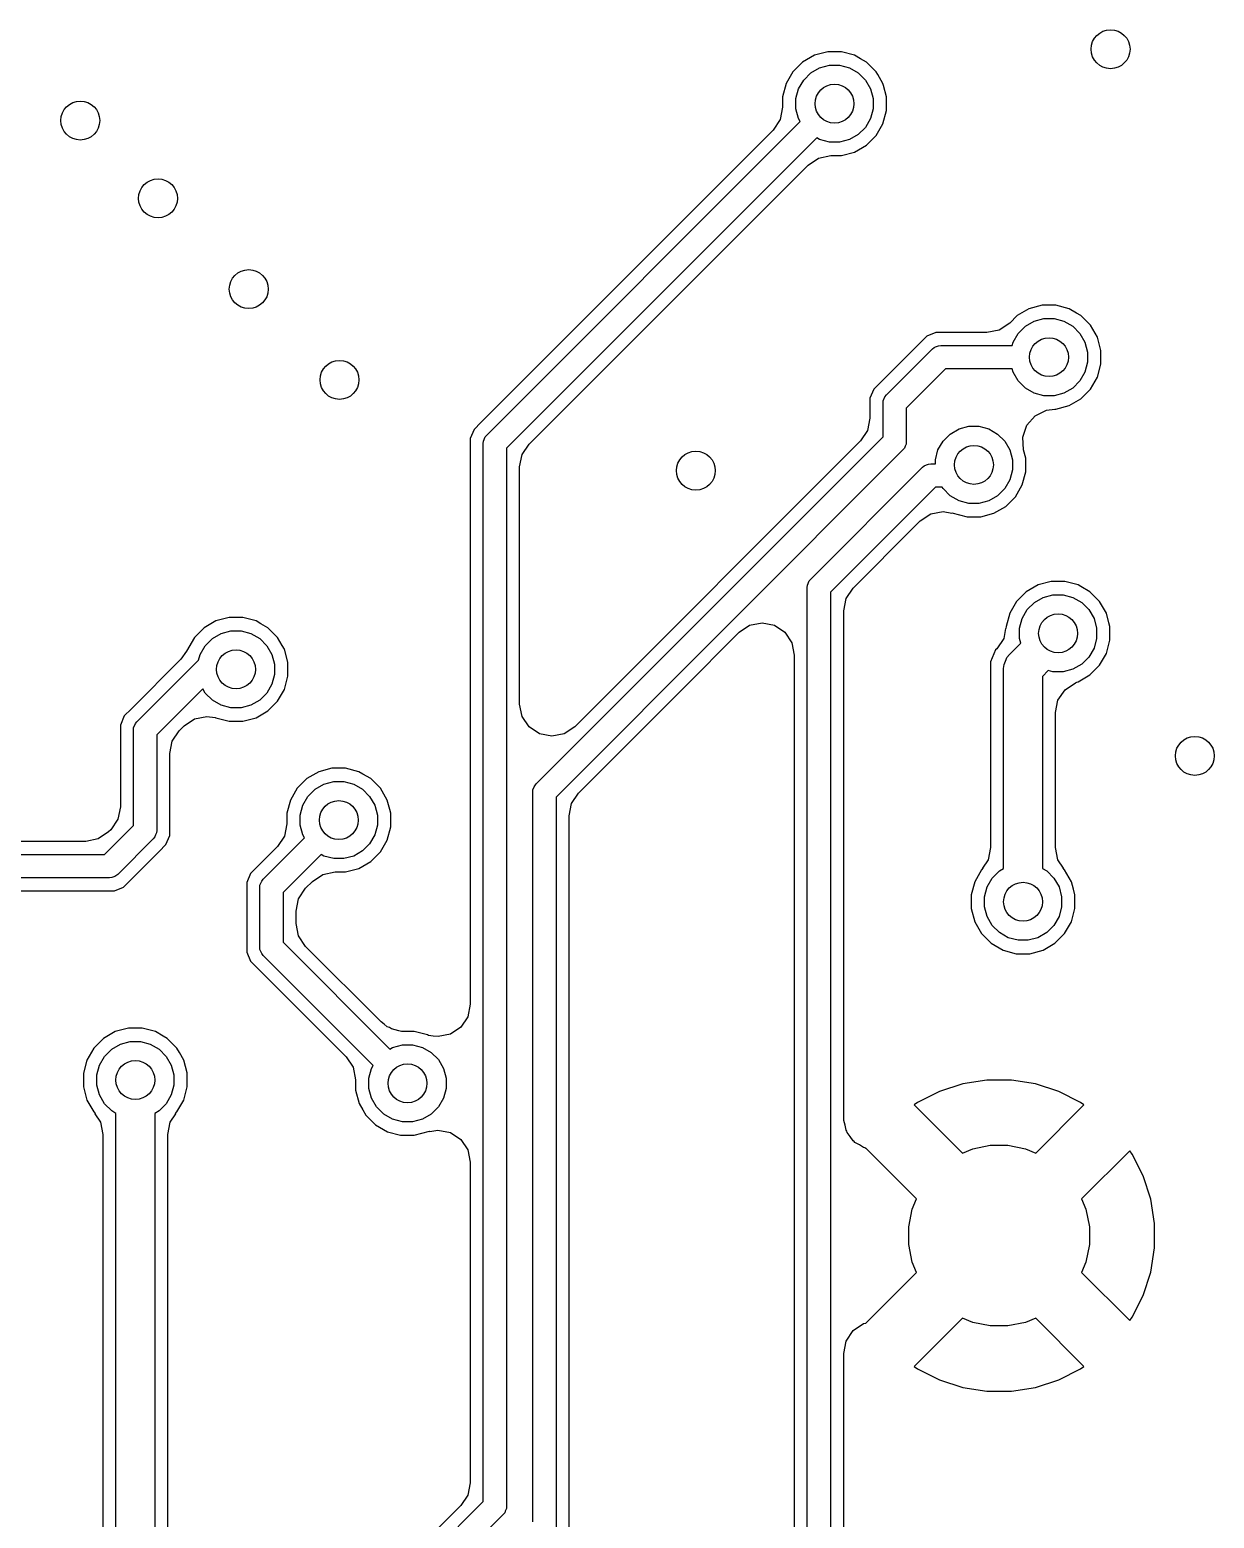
# Model space of a CAD drawing. Header units: inches. Extents: x 2.6 to 14.2, y -7.9 to -3.5.
# Drawn here: x 7.2185 to 7.5783, y -5.8177 to -5.3657 of the extents above; entities that cross this region are included whole.
import ezdxf

# ---------------------------------------------------------------- set-up
doc = ezdxf.new("R2010")
doc.units = ezdxf.units.IN
doc.header["$MEASUREMENT"] = 0
doc.layers.add('B.Cu', color=153, linetype='CONTINUOUS', true_color=0x4d7fc4)

msp = doc.modelspace()

# ---------------------------------------------------------------- linework, layer by layer
at = {"layer": 'B.Cu', "linetype": 'CONTINUOUS'}
for p, q in [((7.45688, -5.37346), (7.45328, -5.37554)), ((7.46089, -5.37239), (7.45688, -5.37346)), ((7.46504, -5.37239), (7.46089, -5.37239)), ((7.46905, -5.37346), (7.46504, -5.37239)), ((7.47084, -5.3745), (7.46905, -5.37346)), ((7.45328, -5.37554), (7.45034, -5.37848)), ((7.45577, -5.37879), (7.45844, -5.37725)), ((7.45844, -5.37725), (7.46142, -5.37645)), ((7.46142, -5.37645), (7.4645, -5.37645)), ((7.4645, -5.37645), (7.46748, -5.37725)), ((7.46748, -5.37725), (7.47015, -5.37879)), ((7.47264, -5.37554), (7.47084, -5.3745)), ((7.47558, -5.37848), (7.47264, -5.37554)), ((7.44827, -5.38207), (7.44719, -5.38608)), ((7.45034, -5.37848), (7.44827, -5.38207)), ((7.45205, -5.38364), (7.45359, -5.38097)), ((7.45359, -5.38097), (7.45577, -5.37879)), ((7.47015, -5.37879), (7.47233, -5.38097)), ((7.47233, -5.38097), (7.47387, -5.38364)), ((7.47607, -5.37934), (7.47558, -5.37848)), ((7.47765, -5.38207), (7.47607, -5.37934)), ((7.47781, -5.38266), (7.47765, -5.38207)), ((7.44719, -5.38608), (7.44719, -5.38926)), ((7.45125, -5.38662), (7.45205, -5.38364)), ((7.45125, -5.3897), (7.45125, -5.38662)), ((7.47387, -5.38364), (7.47467, -5.38662)), ((7.47467, -5.38662), (7.47467, -5.3897)), ((7.47873, -5.38608), (7.47781, -5.38266)), ((7.47873, -5.39023), (7.47873, -5.38608)), ((7.44719, -5.38926), (7.44645, -5.39301)), ((7.45205, -5.39268), (7.45125, -5.3897)), ((7.47467, -5.3897), (7.47387, -5.39268)), ((7.47765, -5.39424), (7.47873, -5.39023)), ((7.35731, -5.4888), (7.45255, -5.39355)), ((7.44645, -5.39301), (7.44432, -5.39619)), ((7.45255, -5.39355), (7.45205, -5.39268)), ((7.47233, -5.39535), (7.47015, -5.39753)), ((7.47387, -5.39268), (7.47233, -5.39535)), ((7.47558, -5.39784), (7.47765, -5.39424)), ((7.44432, -5.39619), (7.35556, -5.48495)), ((7.45757, -5.39856), (7.36335, -5.49278)), ((7.45844, -5.39907), (7.45757, -5.39856)), ((7.46142, -5.39987), (7.45844, -5.39907)), ((7.4645, -5.39987), (7.46142, -5.39987)), ((7.46748, -5.39907), (7.4645, -5.39987)), ((7.47015, -5.39753), (7.46748, -5.39907)), ((7.47264, -5.40078), (7.47558, -5.39784)), ((7.45493, -5.4068), (7.45811, -5.40467)), ((7.45811, -5.40467), (7.46186, -5.40393)), ((7.46186, -5.40393), (7.46504, -5.40393)), ((7.46504, -5.40393), (7.46905, -5.40285)), ((7.46905, -5.40285), (7.47264, -5.40078)), ((7.37018, -5.49154), (7.45493, -5.4068)), ((7.52604, -5.44936), (7.52203, -5.45043)), ((7.53019, -5.44936), (7.52604, -5.44936)), ((7.5342, -5.45043), (7.53019, -5.44936)), ((7.51619, -5.45476), (7.51301, -5.45688)), ((7.51844, -5.45251), (7.51619, -5.45476)), ((7.52203, -5.45043), (7.51844, -5.45251)), ((7.52093, -5.45576), (7.5236, -5.45421)), ((7.5236, -5.45421), (7.52658, -5.45342)), ((7.52658, -5.45342), (7.52966, -5.45342)), ((7.52966, -5.45342), (7.53264, -5.45421)), ((7.53264, -5.45421), (7.53531, -5.45576)), ((7.53649, -5.45175), (7.5342, -5.45043)), ((7.5378, -5.45251), (7.53649, -5.45175)), ((7.54074, -5.45544), (7.5378, -5.45251)), ((7.49096, -5.45877), (7.47698, -5.47275)), ((7.49372, -5.45763), (7.49096, -5.45877)), ((7.50926, -5.45763), (7.49372, -5.45763)), ((7.51301, -5.45688), (7.50926, -5.45763)), ((7.51721, -5.46061), (7.51875, -5.45794)), ((7.51875, -5.45794), (7.52093, -5.45576)), ((7.53531, -5.45576), (7.53749, -5.45794)), ((7.53749, -5.45794), (7.53903, -5.46061)), ((7.54281, -5.45904), (7.54074, -5.45544)), ((7.54389, -5.46305), (7.54281, -5.45904)), ((7.47872, -5.47661), (7.49271, -5.46262)), ((7.49271, -5.46262), (7.49324, -5.46218)), ((7.49324, -5.46218), (7.49362, -5.46203)), ((7.49362, -5.46203), (7.49452, -5.46165)), ((7.49452, -5.46165), (7.49521, -5.46158)), ((7.49521, -5.46158), (7.51695, -5.46158)), ((7.51695, -5.46158), (7.51721, -5.46061)), ((7.53903, -5.46061), (7.53983, -5.46358)), ((7.53983, -5.46358), (7.53983, -5.46667)), ((7.54389, -5.4672), (7.54389, -5.46305)), ((7.53983, -5.46667), (7.53903, -5.46965)), ((7.54281, -5.47121), (7.54389, -5.4672)), ((7.47698, -5.47275), (7.47487, -5.47486)), ((7.47698, -5.47275), (7.47698, -5.47275)), ((7.47698, -5.47275), (7.47698, -5.47275)), ((7.47698, -5.47275), (7.47698, -5.47275)), ((7.49668, -5.46867), (7.48477, -5.48058)), ((7.51695, -5.46867), (7.49668, -5.46867)), ((7.51721, -5.46965), (7.51695, -5.46867)), ((7.51875, -5.47232), (7.51721, -5.46965)), ((7.52093, -5.4745), (7.51875, -5.47232)), ((7.53749, -5.47232), (7.53531, -5.4745)), ((7.53903, -5.46965), (7.53749, -5.47232)), ((7.54074, -5.47481), (7.54281, -5.47121)), ((7.47487, -5.47486), (7.47373, -5.47762)), ((7.47775, -5.47842), (7.47828, -5.47714)), ((7.47828, -5.47714), (7.47872, -5.47661)), ((7.47828, -5.47714), (7.47828, -5.47714)), ((7.5236, -5.47604), (7.52093, -5.4745)), ((7.52658, -5.47684), (7.5236, -5.47604)), ((7.52966, -5.47684), (7.52658, -5.47684)), ((7.53264, -5.47604), (7.52966, -5.47684)), ((7.53531, -5.4745), (7.53264, -5.47604)), ((7.5378, -5.47774), (7.54074, -5.47481)), ((7.47373, -5.47762), (7.47373, -5.48364)), ((7.47769, -5.47911), (7.47775, -5.47842)), ((7.47769, -5.48934), (7.47769, -5.47911)), ((7.48477, -5.48058), (7.48477, -5.4908)), ((7.5239, -5.48292), (7.52733, -5.48123)), ((7.52733, -5.48123), (7.52987, -5.48089)), ((7.52987, -5.48089), (7.53019, -5.48089)), ((7.53019, -5.48089), (7.5342, -5.47982)), ((7.5342, -5.47982), (7.5378, -5.47774)), ((7.35556, -5.48495), (7.35345, -5.48706)), ((7.35556, -5.48495), (7.35556, -5.48495)), ((7.35556, -5.48495), (7.35556, -5.48495)), ((7.47373, -5.48364), (7.47298, -5.48739)), ((7.50079, -5.48691), (7.50377, -5.48612)), ((7.50377, -5.48612), (7.50685, -5.48612)), ((7.50685, -5.48612), (7.50983, -5.48691)), ((7.52015, -5.48942), (7.52138, -5.4858)), ((7.52138, -5.4858), (7.5239, -5.48292)), ((7.35345, -5.48706), (7.35231, -5.48982)), ((7.35231, -5.48982), (7.35231, -5.66161)), ((7.35627, -5.49131), (7.35634, -5.49062)), ((7.35634, -5.49062), (7.35687, -5.48934)), ((7.35687, -5.48934), (7.35731, -5.4888)), ((7.35687, -5.48934), (7.35687, -5.48934)), ((7.37231, -5.59471), (7.47769, -5.48934)), ((7.47086, -5.49057), (7.38405, -5.57738)), ((7.47298, -5.48739), (7.47086, -5.49057)), ((7.48477, -5.4908), (7.4847, -5.49149)), ((7.49439, -5.49331), (7.49594, -5.49064)), ((7.49594, -5.49064), (7.49812, -5.48846)), ((7.49812, -5.48846), (7.50079, -5.48691)), ((7.50983, -5.48691), (7.5125, -5.48846)), ((7.5125, -5.48846), (7.51468, -5.49064)), ((7.51468, -5.49064), (7.51622, -5.49331)), ((7.5204, -5.49323), (7.52015, -5.48942)), ((7.35627, -5.81256), (7.35627, -5.49131)), ((7.36335, -5.49278), (7.36335, -5.81403)), ((7.36731, -5.49847), (7.36806, -5.49472)), ((7.36806, -5.49472), (7.37018, -5.49154)), ((7.48373, -5.49331), (7.37835, -5.59869)), ((7.48418, -5.49277), (7.48373, -5.49331)), ((7.48444, -5.49213), (7.48418, -5.49277)), ((7.4847, -5.49149), (7.48444, -5.49213)), ((7.4936, -5.49628), (7.49439, -5.49331)), ((7.51622, -5.49331), (7.51702, -5.49628)), ((7.52107, -5.49575), (7.5204, -5.49323)), ((7.36731, -5.57045), (7.36731, -5.49847)), ((7.45573, -5.5325), (7.48967, -5.49856)), ((7.48967, -5.49856), (7.49021, -5.49812)), ((7.49021, -5.49812), (7.49086, -5.49785)), ((7.49086, -5.49785), (7.49149, -5.49759)), ((7.49149, -5.49759), (7.49218, -5.49752)), ((7.49218, -5.49752), (7.4936, -5.49752)), ((7.4936, -5.49752), (7.4936, -5.49628)), ((7.51702, -5.49937), (7.51622, -5.50235)), ((7.51702, -5.49628), (7.51702, -5.49937)), ((7.52, -5.50391), (7.52107, -5.4999)), ((7.52107, -5.4999), (7.52107, -5.49575)), ((7.52107, -5.49575), (7.52107, -5.49575)), ((7.49365, -5.50461), (7.46178, -5.53648)), ((7.4957, -5.50461), (7.49365, -5.50461)), ((7.49594, -5.50502), (7.4957, -5.50461)), ((7.51622, -5.50235), (7.51468, -5.50502)), ((7.51792, -5.50751), (7.52, -5.50391)), ((7.49812, -5.5072), (7.49594, -5.50502)), ((7.50079, -5.50874), (7.49812, -5.5072)), ((7.50377, -5.50954), (7.50079, -5.50874)), ((7.50983, -5.50874), (7.50685, -5.50954)), ((7.5125, -5.5072), (7.50983, -5.50874)), ((7.51468, -5.50502), (7.5125, -5.5072)), ((7.51499, -5.51044), (7.51792, -5.50751)), ((7.48901, -5.51484), (7.49219, -5.51272)), ((7.49219, -5.51272), (7.49594, -5.51197)), ((7.49594, -5.51197), (7.49856, -5.51249)), ((7.49856, -5.51249), (7.4986, -5.51235)), ((7.4986, -5.51235), (7.50323, -5.51359)), ((7.50323, -5.51359), (7.50738, -5.51359)), ((7.50685, -5.50954), (7.50377, -5.50954)), ((7.50738, -5.51359), (7.51139, -5.51252)), ((7.51139, -5.51252), (7.51499, -5.51044)), ((7.46861, -5.53524), (7.48706, -5.51679)), ((7.48706, -5.51679), (7.48901, -5.51484)), ((7.45469, -5.53501), (7.45476, -5.53432)), ((7.45469, -5.98816), (7.45469, -5.53501)), ((7.45476, -5.53432), (7.45529, -5.53304)), ((7.45529, -5.53304), (7.45573, -5.5325)), ((7.45529, -5.53304), (7.45529, -5.53304)), ((7.46648, -5.53842), (7.46861, -5.53524)), ((7.52479, -5.53429), (7.52119, -5.53637)), ((7.5288, -5.53322), (7.52479, -5.53429)), ((7.53295, -5.53322), (7.5288, -5.53322)), ((7.53696, -5.53429), (7.53295, -5.53322)), ((7.53781, -5.53478), (7.53696, -5.53429)), ((7.54056, -5.53637), (7.53781, -5.53478)), ((7.46178, -5.53648), (7.46178, -5.98669)), ((7.46574, -5.54218), (7.46648, -5.53842)), ((7.51826, -5.5393), (7.51618, -5.5429)), ((7.52119, -5.53637), (7.51826, -5.5393)), ((7.5215, -5.54179), (7.52369, -5.53961)), ((7.52369, -5.53961), (7.52636, -5.53807)), ((7.52636, -5.53807), (7.52933, -5.53727)), ((7.52933, -5.53727), (7.53242, -5.53727)), ((7.53242, -5.53727), (7.5354, -5.53807)), ((7.5354, -5.53807), (7.53807, -5.53961)), ((7.53807, -5.53961), (7.54025, -5.54179)), ((7.54349, -5.5393), (7.54056, -5.53637)), ((7.54409, -5.54033), (7.54349, -5.5393)), ((7.54557, -5.5429), (7.54409, -5.54033)), ((7.27505, -5.54522), (7.27146, -5.5473)), ((7.27906, -5.54415), (7.27505, -5.54522)), ((7.28321, -5.54415), (7.27906, -5.54415)), ((7.28722, -5.54522), (7.28321, -5.54415)), ((7.28868, -5.54607), (7.28722, -5.54522)), ((7.46574, -5.6284), (7.46574, -5.54218)), ((7.51618, -5.5429), (7.51511, -5.54691)), ((7.51917, -5.54744), (7.51996, -5.54446)), ((7.51996, -5.54446), (7.5215, -5.54179)), ((7.54025, -5.54179), (7.54179, -5.54446)), ((7.54179, -5.54446), (7.54259, -5.54744)), ((7.54634, -5.54577), (7.54557, -5.5429)), ((7.27146, -5.5473), (7.26852, -5.55024)), ((7.27395, -5.55055), (7.27662, -5.54901)), ((7.27662, -5.54901), (7.2796, -5.54821)), ((7.2796, -5.54821), (7.28268, -5.54821)), ((7.28268, -5.54821), (7.28566, -5.54901)), ((7.28566, -5.54901), (7.28833, -5.55055)), ((7.29082, -5.5473), (7.28868, -5.54607)), ((7.29376, -5.55024), (7.29082, -5.5473)), ((7.41663, -5.566), (7.434, -5.54864)), ((7.434, -5.54864), (7.43718, -5.54651)), ((7.43718, -5.54651), (7.44093, -5.54577)), ((7.44093, -5.54577), (7.44469, -5.54651)), ((7.44469, -5.54651), (7.44787, -5.54864)), ((7.44787, -5.54864), (7.44999, -5.55182)), ((7.51495, -5.54754), (7.51436, -5.5505)), ((7.51502, -5.54755), (7.51495, -5.54754)), ((7.51511, -5.54691), (7.51502, -5.54755)), ((7.51917, -5.55053), (7.51917, -5.54744)), ((7.54259, -5.54744), (7.54259, -5.55053)), ((7.54664, -5.54691), (7.54634, -5.54577)), ((7.54664, -5.55106), (7.54664, -5.54691)), ((7.26605, -5.55435), (7.2644, -5.55682)), ((7.26612, -5.55439), (7.26605, -5.55435)), ((7.26852, -5.55024), (7.26612, -5.55439)), ((7.27023, -5.5554), (7.27177, -5.55273)), ((7.27177, -5.55273), (7.27395, -5.55055)), ((7.28833, -5.55055), (7.29051, -5.55273)), ((7.29051, -5.55273), (7.29205, -5.5554)), ((7.29516, -5.55267), (7.29376, -5.55024)), ((7.29583, -5.55383), (7.29516, -5.55267)), ((7.29688, -5.55776), (7.29583, -5.55383)), ((7.44999, -5.55182), (7.45074, -5.55557)), ((7.51188, -5.55403), (7.51038, -5.55765)), ((7.51224, -5.55368), (7.51188, -5.55403)), ((7.51188, -5.55403), (7.51188, -5.55403)), ((7.51436, -5.5505), (7.51224, -5.55368)), ((7.51607, -5.55544), (7.51955, -5.55196)), ((7.51955, -5.55196), (7.51917, -5.55053)), ((7.54179, -5.5535), (7.54025, -5.55617)), ((7.54259, -5.55053), (7.54179, -5.5535)), ((7.54557, -5.55507), (7.54664, -5.55106)), ((7.2644, -5.55682), (7.24926, -5.57196)), ((7.25101, -5.57581), (7.2694, -5.55741)), ((7.2694, -5.55741), (7.26977, -5.55712)), ((7.26977, -5.55712), (7.27023, -5.5554)), ((7.29205, -5.5554), (7.29285, -5.55838)), ((7.29285, -5.55838), (7.29285, -5.56146)), ((7.29691, -5.55784), (7.29688, -5.55776)), ((7.29691, -5.56199), (7.29691, -5.55784)), ((7.45074, -5.55557), (7.45074, -5.98965)), ((7.51038, -5.55765), (7.51038, -5.61398)), ((7.51434, -5.55961), (7.51445, -5.55846)), ((7.51445, -5.55846), (7.51508, -5.55695)), ((7.51508, -5.55695), (7.51533, -5.55633)), ((7.51533, -5.55633), (7.51607, -5.55544)), ((7.53807, -5.55835), (7.5354, -5.5599)), ((7.54025, -5.55617), (7.53807, -5.55835)), ((7.54056, -5.5616), (7.54349, -5.55867)), ((7.54349, -5.55867), (7.54557, -5.55507)), ((7.29285, -5.56146), (7.29205, -5.56444)), ((7.29583, -5.566), (7.29691, -5.56199)), ((7.51434, -5.62037), (7.51434, -5.55961)), ((7.5279, -5.56031), (7.52615, -5.56206)), ((7.52615, -5.56206), (7.52615, -5.62037)), ((7.52933, -5.56069), (7.5279, -5.56031)), ((7.53242, -5.56069), (7.52933, -5.56069)), ((7.5354, -5.5599), (7.53242, -5.56069)), ((7.53696, -5.56368), (7.54056, -5.5616)), ((7.27102, -5.56582), (7.25706, -5.57978)), ((7.27177, -5.56711), (7.27102, -5.56582)), ((7.27395, -5.56929), (7.27177, -5.56711)), ((7.29051, -5.56711), (7.28833, -5.56929)), ((7.29205, -5.56444), (7.29051, -5.56711)), ((7.29376, -5.5696), (7.29583, -5.566)), ((7.38518, -5.59746), (7.41663, -5.566)), ((7.53085, -5.56928), (7.53298, -5.5661)), ((7.53298, -5.5661), (7.53616, -5.56398)), ((7.53616, -5.56398), (7.53657, -5.56384)), ((7.53657, -5.56384), (7.53696, -5.56368)), ((7.53696, -5.56368), (7.53696, -5.56368)), ((7.53696, -5.56368), (7.53696, -5.56368)), ((7.24926, -5.57196), (7.24715, -5.57407)), ((7.24926, -5.57196), (7.24926, -5.57196)), ((7.24926, -5.57196), (7.24926, -5.57196)), ((7.24926, -5.57196), (7.24926, -5.57196)), ((7.27662, -5.57083), (7.27395, -5.56929)), ((7.2796, -5.57163), (7.27662, -5.57083)), ((7.28268, -5.57163), (7.2796, -5.57163)), ((7.28566, -5.57083), (7.28268, -5.57163)), ((7.28833, -5.56929), (7.28566, -5.57083)), ((7.29082, -5.57253), (7.29376, -5.5696)), ((7.36806, -5.5742), (7.36731, -5.57045)), ((7.53011, -5.57304), (7.53085, -5.56928)), ((7.24715, -5.57407), (7.24601, -5.57682)), ((7.24601, -5.57682), (7.24601, -5.60166)), ((7.25004, -5.57762), (7.25057, -5.57635)), ((7.25057, -5.57635), (7.25101, -5.57581)), ((7.25057, -5.57635), (7.25057, -5.57635)), ((7.26535, -5.57709), (7.26853, -5.57496)), ((7.26853, -5.57496), (7.27228, -5.57421)), ((7.27228, -5.57421), (7.27482, -5.57455)), ((7.27482, -5.57455), (7.27505, -5.57461)), ((7.27505, -5.57461), (7.27505, -5.57461)), ((7.27505, -5.57461), (7.27906, -5.57569)), ((7.27906, -5.57569), (7.27906, -5.57569)), ((7.27906, -5.57569), (7.28321, -5.57569)), ((7.28321, -5.57569), (7.28722, -5.57461)), ((7.28722, -5.57461), (7.29082, -5.57253)), ((7.37018, -5.57738), (7.36806, -5.5742)), ((7.53011, -5.61398), (7.53011, -5.57304)), ((7.24997, -5.57832), (7.25004, -5.57762)), ((7.24997, -5.60736), (7.24997, -5.57832)), ((7.25706, -5.57978), (7.25706, -5.60883)), ((7.26176, -5.58173), (7.26388, -5.57855)), ((7.26388, -5.57855), (7.26535, -5.57709)), ((7.37336, -5.5795), (7.37018, -5.57738)), ((7.37711, -5.58025), (7.37336, -5.5795)), ((7.38087, -5.5795), (7.37711, -5.58025)), ((7.38405, -5.57738), (7.38087, -5.5795)), ((7.26101, -5.58548), (7.26176, -5.58173)), ((7.26101, -5.61032), (7.26101, -5.58548)), ((7.31029, -5.58991), (7.30628, -5.59098)), ((7.31445, -5.58991), (7.31029, -5.58991)), ((7.31846, -5.59098), (7.31445, -5.58991)), ((7.30269, -5.59306), (7.29975, -5.596)), ((7.30628, -5.59098), (7.30269, -5.59306)), ((7.30518, -5.59631), (7.30785, -5.59477)), ((7.30785, -5.59477), (7.31083, -5.59397)), ((7.31083, -5.59397), (7.31391, -5.59397)), ((7.31391, -5.59397), (7.31689, -5.59477)), ((7.31689, -5.59477), (7.31956, -5.59631)), ((7.31967, -5.59169), (7.31846, -5.59098)), ((7.32205, -5.59306), (7.31967, -5.59169)), ((7.32499, -5.596), (7.32205, -5.59306)), ((7.37187, -5.59525), (7.37231, -5.59471)), ((7.29975, -5.596), (7.29768, -5.59959)), ((7.30146, -5.60116), (7.303, -5.59849)), ((7.303, -5.59849), (7.30518, -5.59631)), ((7.31956, -5.59631), (7.32174, -5.59849)), ((7.32174, -5.59849), (7.32328, -5.60116)), ((7.32601, -5.59777), (7.32499, -5.596)), ((7.32706, -5.59959), (7.32601, -5.59777)), ((7.37127, -5.59722), (7.37134, -5.59653)), ((7.37127, -5.81878), (7.37127, -5.59722)), ((7.37134, -5.59653), (7.37174, -5.59556)), ((7.37174, -5.59556), (7.37187, -5.59525)), ((7.37835, -5.59869), (7.37835, -5.82025)), ((7.38306, -5.60064), (7.38518, -5.59746)), ((7.24601, -5.60166), (7.24527, -5.60541)), ((7.29768, -5.59959), (7.2966, -5.6036)), ((7.2966, -5.6036), (7.2966, -5.60678)), ((7.30066, -5.60414), (7.30146, -5.60116)), ((7.32328, -5.60116), (7.32408, -5.60414)), ((7.32783, -5.60246), (7.32706, -5.59959)), ((7.32814, -5.6036), (7.32783, -5.60246)), ((7.32814, -5.60775), (7.32814, -5.6036)), ((7.38231, -5.60439), (7.38306, -5.60064)), ((7.24122, -5.61611), (7.24997, -5.60736)), ((7.24527, -5.60541), (7.24314, -5.60859)), ((7.2966, -5.60678), (7.29586, -5.61053)), ((7.30066, -5.60722), (7.30066, -5.60414)), ((7.30146, -5.6102), (7.30066, -5.60722)), ((7.32408, -5.60722), (7.32328, -5.6102)), ((7.32408, -5.60414), (7.32408, -5.60722)), ((7.32706, -5.61176), (7.32814, -5.60775)), ((7.38231, -5.82174), (7.38231, -5.60439)), ((7.23552, -5.61215), (6.61612, -5.61215)), ((7.23927, -5.61141), (7.23552, -5.61215)), ((7.24245, -5.60928), (7.23927, -5.61141)), ((7.24314, -5.60859), (7.24245, -5.60928)), ((7.25602, -5.61133), (7.24519, -5.62216)), ((7.25646, -5.6108), (7.25602, -5.61133)), ((7.25673, -5.61014), (7.25646, -5.6108)), ((7.25699, -5.60952), (7.25673, -5.61014)), ((7.25706, -5.60883), (7.25699, -5.60952)), ((7.25776, -5.61519), (7.25987, -5.61308)), ((7.25987, -5.61308), (7.26101, -5.61032)), ((7.28939, -5.62364), (7.30196, -5.61107)), ((7.29586, -5.61053), (7.29373, -5.61371)), ((7.30196, -5.61107), (7.30146, -5.6102)), ((7.32174, -5.61287), (7.31956, -5.61505)), ((7.32328, -5.6102), (7.32174, -5.61287)), ((7.32499, -5.61536), (7.32706, -5.61176)), ((6.60194, -5.61611), (7.24122, -5.61611)), ((7.24904, -5.6239), (7.25776, -5.61519)), ((7.25776, -5.61519), (7.25776, -5.61519)), ((7.29373, -5.61371), (7.28765, -5.61979)), ((7.30697, -5.61608), (7.29544, -5.62762)), ((7.30785, -5.61659), (7.30697, -5.61608)), ((7.31083, -5.61739), (7.30785, -5.61659)), ((7.31391, -5.61739), (7.31083, -5.61739)), ((7.31689, -5.61659), (7.31391, -5.61739)), ((7.31956, -5.61505), (7.31689, -5.61659)), ((7.32205, -5.61829), (7.32499, -5.61536)), ((7.51038, -5.61398), (7.50964, -5.61773)), ((7.53085, -5.61773), (7.53011, -5.61398)), ((7.28554, -5.6219), (7.2844, -5.62466)), ((7.28765, -5.61979), (7.28554, -5.6219)), ((7.28765, -5.61979), (7.28765, -5.61979)), ((7.28765, -5.61979), (7.28765, -5.61979)), ((7.30752, -5.62219), (7.31127, -5.62144)), ((7.31127, -5.62144), (7.31445, -5.62144)), ((7.31445, -5.62144), (7.31846, -5.62037)), ((7.31846, -5.62037), (7.32205, -5.61829)), ((7.50763, -5.6208), (7.50555, -5.62439)), ((7.50802, -5.62029), (7.50763, -5.6208)), ((7.50964, -5.61773), (7.50796, -5.62024)), ((7.50796, -5.62024), (7.50802, -5.62029)), ((7.51087, -5.62329), (7.51305, -5.62111)), ((7.51305, -5.62111), (7.51434, -5.62037)), ((7.52615, -5.62037), (7.52743, -5.62111)), ((7.52743, -5.62111), (7.52961, -5.62329)), ((7.53253, -5.62024), (7.53085, -5.61773)), ((7.53247, -5.62029), (7.53253, -5.62024)), ((7.53286, -5.6208), (7.53247, -5.62029)), ((7.53494, -5.62439), (7.53286, -5.6208)), ((7.24269, -5.6232), (6.60341, -5.6232)), ((7.24338, -5.62313), (7.24269, -5.6232)), ((7.24428, -5.62276), (7.24338, -5.62313)), ((7.24418, -5.62715), (7.24693, -5.62601)), ((7.24465, -5.6226), (7.24428, -5.62276)), ((7.24519, -5.62216), (7.24465, -5.6226)), ((7.24693, -5.62601), (7.24904, -5.6239)), ((7.24904, -5.6239), (7.24904, -5.6239)), ((7.2844, -5.62466), (7.2844, -5.64575)), ((7.28835, -5.62615), (7.28842, -5.62546)), ((7.28835, -5.64426), (7.28835, -5.62615)), ((7.28842, -5.62546), (7.28895, -5.62418)), ((7.28895, -5.62418), (7.28939, -5.62364)), ((7.28895, -5.62418), (7.28895, -5.62418)), ((7.30014, -5.62956), (7.30227, -5.62638)), ((7.30227, -5.62638), (7.30434, -5.62432)), ((7.30434, -5.62432), (7.30752, -5.62219)), ((7.50555, -5.62439), (7.50448, -5.6284)), ((7.50853, -5.62894), (7.50933, -5.62596)), ((7.50933, -5.62596), (7.51087, -5.62329)), ((7.52961, -5.62329), (7.53116, -5.62596)), ((7.53116, -5.62596), (7.53195, -5.62894)), ((7.53554, -5.62664), (7.53494, -5.62439)), ((7.53601, -5.6284), (7.53554, -5.62664)), ((6.79656, -5.62715), (7.24418, -5.62715)), ((7.24418, -5.62715), (7.24418, -5.62715)), ((7.24418, -5.62715), (7.24418, -5.62715)), ((7.29544, -5.62762), (7.29544, -5.64279)), ((7.2994, -5.63332), (7.30014, -5.62956)), ((7.46574, -5.69609), (7.46574, -5.6284)), ((7.50448, -5.6284), (7.50448, -5.63256)), ((7.50853, -5.63202), (7.50853, -5.62894)), ((7.53195, -5.62894), (7.53195, -5.63202)), ((7.53601, -5.63256), (7.53601, -5.6284)), ((7.2994, -5.63709), (7.2994, -5.63332)), ((7.50448, -5.63256), (7.50555, -5.63657)), ((7.50933, -5.635), (7.50853, -5.63202)), ((7.51087, -5.63767), (7.50933, -5.635)), ((7.53116, -5.635), (7.52961, -5.63767)), ((7.53195, -5.63202), (7.53116, -5.635)), ((7.53494, -5.63657), (7.53601, -5.63256)), ((7.30014, -5.64084), (7.2994, -5.63709)), ((7.50555, -5.63657), (7.50555, -5.63657)), ((7.50555, -5.63657), (7.50763, -5.64016)), ((7.50763, -5.64016), (7.51056, -5.6431)), ((7.51305, -5.63985), (7.51087, -5.63767)), ((7.51572, -5.64139), (7.51305, -5.63985)), ((7.52743, -5.63985), (7.52476, -5.64139)), ((7.52961, -5.63767), (7.52743, -5.63985)), ((7.52993, -5.6431), (7.53286, -5.64016)), ((7.53286, -5.64016), (7.53494, -5.63657)), ((7.28842, -5.64495), (7.28835, -5.64426)), ((7.29544, -5.64279), (7.32784, -5.67519)), ((7.30227, -5.64403), (7.30014, -5.64084)), ((7.3252, -5.66696), (7.30227, -5.64403)), ((7.51056, -5.6431), (7.51416, -5.64517)), ((7.5187, -5.64219), (7.51572, -5.64139)), ((7.52179, -5.64219), (7.5187, -5.64219)), ((7.52476, -5.64139), (7.52179, -5.64219)), ((7.52633, -5.64517), (7.52993, -5.6431)), ((7.2844, -5.64575), (7.28554, -5.64851)), ((7.28554, -5.64851), (7.28554, -5.64851)), ((7.28554, -5.64851), (7.28554, -5.64851)), ((7.28554, -5.64851), (7.28765, -5.65062)), ((7.28875, -5.64575), (7.28842, -5.64495)), ((7.28895, -5.64623), (7.28875, -5.64575)), ((7.28939, -5.64677), (7.28895, -5.64623)), ((7.32283, -5.6802), (7.28939, -5.64677)), ((7.51416, -5.64517), (7.51817, -5.64625)), ((7.51817, -5.64625), (7.52232, -5.64625)), ((7.52232, -5.64625), (7.52633, -5.64517)), ((7.28765, -5.65062), (7.28765, -5.65062)), ((7.28765, -5.65062), (7.3146, -5.67757)), ((7.35231, -5.66161), (7.35157, -5.66537)), ((7.32619, -5.66762), (7.3252, -5.66696)), ((7.35157, -5.66537), (7.34944, -5.66855)), ((7.24447, -5.66992), (7.24088, -5.672)), ((7.24848, -5.66885), (7.24447, -5.66992)), ((7.25264, -5.66885), (7.24848, -5.66885)), ((7.25665, -5.66992), (7.25264, -5.66885)), ((7.25904, -5.6713), (7.25665, -5.66992)), ((7.26024, -5.672), (7.25904, -5.6713)), ((7.32706, -5.66841), (7.32619, -5.66762)), ((7.32776, -5.66867), (7.32706, -5.66841)), ((7.32838, -5.66909), (7.32776, -5.66867)), ((7.32954, -5.66932), (7.32838, -5.66909)), ((7.33065, -5.66972), (7.32954, -5.66932)), ((7.33139, -5.66983), (7.33065, -5.66972)), ((7.33531, -5.66983), (7.33139, -5.66983)), ((7.33932, -5.67091), (7.33531, -5.66983)), ((7.33965, -5.67109), (7.33932, -5.67091)), ((7.34103, -5.6713), (7.33965, -5.67109)), ((7.34251, -5.67142), (7.34103, -5.6713)), ((7.34626, -5.67067), (7.34251, -5.67142)), ((7.34944, -5.66855), (7.34626, -5.67067)), ((7.23794, -5.67493), (7.23587, -5.67853)), ((7.24088, -5.672), (7.23794, -5.67493)), ((7.24119, -5.67742), (7.24337, -5.67524)), ((7.24337, -5.67524), (7.24604, -5.6737)), ((7.24604, -5.6737), (7.24902, -5.6729)), ((7.24902, -5.6729), (7.2521, -5.6729)), ((7.2521, -5.6729), (7.25508, -5.6737)), ((7.25508, -5.6737), (7.25775, -5.67524)), ((7.25775, -5.67524), (7.25993, -5.67742)), ((7.26318, -5.67493), (7.26024, -5.672)), ((7.26396, -5.67628), (7.26318, -5.67493)), ((7.26525, -5.67853), (7.26396, -5.67628)), ((7.32784, -5.67519), (7.32872, -5.67469)), ((7.32872, -5.67469), (7.3317, -5.67389)), ((7.3317, -5.67389), (7.33478, -5.67389)), ((7.33478, -5.67389), (7.33776, -5.67469)), ((7.33776, -5.67469), (7.34043, -5.67623)), ((7.34043, -5.67623), (7.34261, -5.67841)), ((7.23587, -5.67853), (7.23479, -5.68254)), ((7.23885, -5.68307), (7.23965, -5.68009)), ((7.23965, -5.68009), (7.24119, -5.67742)), ((7.25993, -5.67742), (7.26147, -5.68009)), ((7.26147, -5.68009), (7.26227, -5.68307)), ((7.26628, -5.68238), (7.26525, -5.67853)), ((7.3146, -5.67757), (7.31672, -5.68075)), ((7.31672, -5.68075), (7.31747, -5.6845)), ((7.32232, -5.68108), (7.32283, -5.6802)), ((7.34261, -5.67841), (7.34415, -5.68108)), ((7.23479, -5.68254), (7.23479, -5.68669)), ((7.23885, -5.68616), (7.23885, -5.68307)), ((7.26227, -5.68307), (7.26227, -5.68616)), ((7.26633, -5.68254), (7.26628, -5.68238)), ((7.26633, -5.68669), (7.26633, -5.68254)), ((7.31747, -5.6845), (7.31747, -5.68767)), ((7.32153, -5.68406), (7.32232, -5.68108)), ((7.32153, -5.68714), (7.32153, -5.68406)), ((7.34415, -5.68108), (7.34495, -5.68406)), ((7.34495, -5.68406), (7.34495, -5.68714)), ((7.50924, -5.68461), (7.5019, -5.68578)), ((7.51668, -5.68461), (7.50924, -5.68461)), ((7.50924, -5.68461), (7.50924, -5.68461)), ((7.52402, -5.68578), (7.51668, -5.68461)), ((7.51668, -5.68461), (7.51668, -5.68461)), ((7.23479, -5.68669), (7.23587, -5.6907)), ((7.23965, -5.68913), (7.23885, -5.68616)), ((7.24119, -5.6918), (7.23965, -5.68913)), ((7.26147, -5.68913), (7.25993, -5.6918)), ((7.26227, -5.68616), (7.26147, -5.68913)), ((7.26525, -5.6907), (7.26633, -5.68669)), ((7.31747, -5.68767), (7.31854, -5.69169)), ((7.32232, -5.69012), (7.32153, -5.68714)), ((7.34495, -5.68714), (7.34415, -5.69012)), ((7.49483, -5.68808), (7.4882, -5.69145)), ((7.5019, -5.68578), (7.49483, -5.68808)), ((7.49483, -5.68808), (7.49483, -5.68808)), ((7.5019, -5.68578), (7.5019, -5.68578)), ((7.5311, -5.68808), (7.52402, -5.68578)), ((7.53772, -5.69145), (7.5311, -5.68808)), ((7.5311, -5.68808), (7.5311, -5.68808)), ((7.23587, -5.6907), (7.23794, -5.6943)), ((7.23794, -5.6943), (7.23833, -5.69481)), ((7.24337, -5.69399), (7.24119, -5.6918)), ((7.24465, -5.69473), (7.24337, -5.69399)), ((7.25775, -5.69399), (7.25647, -5.69473)), ((7.25993, -5.6918), (7.25775, -5.69399)), ((7.26279, -5.69481), (7.26318, -5.6943)), ((7.26318, -5.6943), (7.26525, -5.6907)), ((7.26318, -5.6943), (7.26318, -5.6943)), ((7.31854, -5.69169), (7.31969, -5.69367)), ((7.31969, -5.69367), (7.32062, -5.69528)), ((7.32387, -5.69279), (7.32232, -5.69012)), ((7.32605, -5.69497), (7.32387, -5.69279)), ((7.34261, -5.69279), (7.34043, -5.69497)), ((7.34415, -5.69012), (7.34261, -5.69279)), ((7.4882, -5.69145), (7.4872, -5.69218)), ((7.4872, -5.69218), (7.50181, -5.70679)), ((7.4882, -5.69145), (7.4882, -5.69145)), ((7.52411, -5.70679), (7.53872, -5.69218)), ((7.53872, -5.69218), (7.53772, -5.69145)), ((7.53772, -5.69145), (7.53772, -5.69145)), ((7.53872, -5.69218), (7.53872, -5.69218)), ((7.23833, -5.69481), (7.23827, -5.69485)), ((7.23827, -5.69485), (7.23995, -5.69736)), ((7.23995, -5.69736), (7.2407, -5.70111)), ((7.24465, -6.13748), (7.24465, -5.69473)), ((7.25647, -5.69473), (7.25647, -6.13992)), ((7.26042, -5.70111), (7.26117, -5.69736)), ((7.26117, -5.69736), (7.26284, -5.69485)), ((7.26284, -5.69485), (7.26279, -5.69481)), ((7.32062, -5.69528), (7.32356, -5.69822)), ((7.32356, -5.69822), (7.32715, -5.70029)), ((7.32872, -5.69651), (7.32605, -5.69497)), ((7.3317, -5.69731), (7.32872, -5.69651)), ((7.33478, -5.69731), (7.3317, -5.69731)), ((7.33776, -5.69651), (7.33478, -5.69731)), ((7.34043, -5.69497), (7.33776, -5.69651)), ((7.46577, -5.69686), (7.46574, -5.69609)), ((7.46618, -5.69833), (7.46577, -5.69686)), ((7.46648, -5.69984), (7.46618, -5.69833)), ((7.2407, -5.70111), (7.2407, -6.13178)), ((7.26042, -5.87915), (7.26042, -5.70111)), ((7.32715, -5.70029), (7.33116, -5.70137)), ((7.33116, -5.70137), (7.33531, -5.70137)), ((7.33531, -5.70137), (7.33994, -5.70013)), ((7.33994, -5.70013), (7.33999, -5.70028)), ((7.33999, -5.70028), (7.3425, -5.69978)), ((7.3425, -5.69978), (7.34625, -5.70052)), ((7.34625, -5.70052), (7.34943, -5.70264)), ((7.34943, -5.70264), (7.35156, -5.70582)), ((7.4667, -5.70016), (7.46648, -5.69984)), ((7.46681, -5.70054), (7.4667, -5.70016)), ((7.46776, -5.70174), (7.46681, -5.70054)), ((7.46861, -5.70302), (7.46776, -5.70174)), ((7.46893, -5.70323), (7.46861, -5.70302)), ((7.46917, -5.70354), (7.46893, -5.70323)), ((7.35156, -5.70582), (7.35231, -5.70957)), ((7.47051, -5.70429), (7.46917, -5.70354)), ((7.47179, -5.70514), (7.47051, -5.70429)), ((7.47217, -5.70522), (7.47179, -5.70514)), ((7.47251, -5.70541), (7.47217, -5.70522)), ((7.4726, -5.70542), (7.47251, -5.70541)), ((7.48789, -5.72071), (7.4726, -5.70542)), ((7.50181, -5.70679), (7.50496, -5.70549)), ((7.50496, -5.70549), (7.51026, -5.70443)), ((7.51026, -5.70443), (7.51566, -5.70443)), ((7.51566, -5.70443), (7.52096, -5.70549)), ((7.52096, -5.70549), (7.52411, -5.70679)), ((7.55264, -5.7061), (7.53803, -5.72071)), ((7.55337, -5.7071), (7.55264, -5.7061)), ((7.55674, -5.71372), (7.55337, -5.7071)), ((7.55337, -5.7071), (7.55337, -5.7071)), ((7.35231, -5.70957), (7.35231, -5.80686)), ((7.55904, -5.7208), (7.55674, -5.71372)), ((7.55674, -5.71372), (7.55674, -5.71372)), ((7.48659, -5.72386), (7.48789, -5.72071)), ((7.53803, -5.72071), (7.53933, -5.72386)), ((7.56021, -5.72814), (7.55904, -5.7208)), ((7.55904, -5.7208), (7.55904, -5.7208)), ((7.48553, -5.72916), (7.48659, -5.72386)), ((7.53933, -5.72386), (7.54039, -5.72916)), ((7.48553, -5.73456), (7.48553, -5.72916)), ((7.54039, -5.72916), (7.54039, -5.73456)), ((7.56021, -5.72814), (7.56021, -5.72814)), ((7.56021, -5.72875), (7.56021, -5.72814)), ((7.56021, -5.73558), (7.56021, -5.72875)), ((7.48659, -5.73986), (7.48553, -5.73456)), ((7.54039, -5.73456), (7.53933, -5.73986)), ((7.55904, -5.74292), (7.56021, -5.73558)), ((7.56021, -5.73558), (7.56021, -5.73558)), ((7.47246, -5.75844), (7.48789, -5.74301)), ((7.48789, -5.74301), (7.48659, -5.73986)), ((7.53933, -5.73986), (7.53803, -5.74301)), ((7.53803, -5.74301), (7.55264, -5.75762)), ((7.55674, -5.74999), (7.55904, -5.74292)), ((7.55904, -5.74292), (7.55904, -5.74292)), ((7.55337, -5.75662), (7.55674, -5.74999)), ((7.55674, -5.74999), (7.55674, -5.74999)), ((7.50181, -5.75693), (7.4872, -5.77154)), ((7.50496, -5.75823), (7.50181, -5.75693)), ((7.52411, -5.75693), (7.52096, -5.75823)), ((7.53872, -5.77154), (7.52411, -5.75693)), ((7.55264, -5.75762), (7.55337, -5.75662)), ((7.46648, -5.76388), (7.46861, -5.7607)), ((7.46861, -5.7607), (7.47179, -5.75857)), ((7.47179, -5.75857), (7.47246, -5.75844)), ((7.51026, -5.75929), (7.50496, -5.75823)), ((7.51566, -5.75929), (7.51026, -5.75929)), ((7.52096, -5.75823), (7.51566, -5.75929)), ((7.46574, -5.76763), (7.46648, -5.76388)), ((7.46574, -5.84564), (7.46574, -5.76763)), ((7.4872, -5.77154), (7.4882, -5.77227)), ((7.4882, -5.77227), (7.4882, -5.77227)), ((7.4882, -5.77227), (7.49483, -5.77564)), ((7.49483, -5.77564), (7.49483, -5.77564)), ((7.49483, -5.77564), (7.5019, -5.77794)), ((7.52402, -5.77794), (7.5311, -5.77564)), ((7.5311, -5.77564), (7.53772, -5.77227)), ((7.5311, -5.77564), (7.5311, -5.77564)), ((7.53772, -5.77227), (7.53872, -5.77154)), ((7.5019, -5.77794), (7.50924, -5.7791)), ((7.50924, -5.7791), (7.50924, -5.7791)), ((7.50924, -5.7791), (7.51668, -5.7791)), ((7.51668, -5.7791), (7.52402, -5.77794)), ((7.51668, -5.7791), (7.51668, -5.7791)), ((7.52402, -5.77794), (7.52402, -5.77794)), ((7.35231, -5.80686), (7.35157, -5.81062)), ((7.35157, -5.81062), (7.34944, -5.8138)), ((7.26542, -5.90342), (7.35627, -5.81256)), ((7.34944, -5.8138), (7.27716, -5.88608)), ((7.36276, -5.816), (7.36232, -5.81654)), ((7.36295, -5.81553), (7.36276, -5.816)), ((7.36329, -5.81472), (7.36295, -5.81553)), ((7.36335, -5.81403), (7.36329, -5.81472)), ((7.36232, -5.81654), (7.27147, -5.90739))]:
    msp.add_line(p, q, dxfattribs=at)
at = {"layer": 'B.Cu'}
for centre in [(7.54682, -5.37162), (7.46296, -5.38816), (7.23383, -5.39328), (7.25745, -5.4169), (7.28501, -5.44446), (7.52812, -5.46513), (7.31257, -5.47202), (7.42084, -5.49958), (7.50531, -5.49783), (7.53088, -5.54898), (7.28114, -5.55992), (7.57241, -5.58619), (7.31237, -5.60568), (7.52024, -5.63048), (7.25056, -5.68461), (7.33324, -5.6856)]:
    msp.add_circle(centre, 0.00591, dxfattribs=at)

doc.saveas('drawing.dxf')
